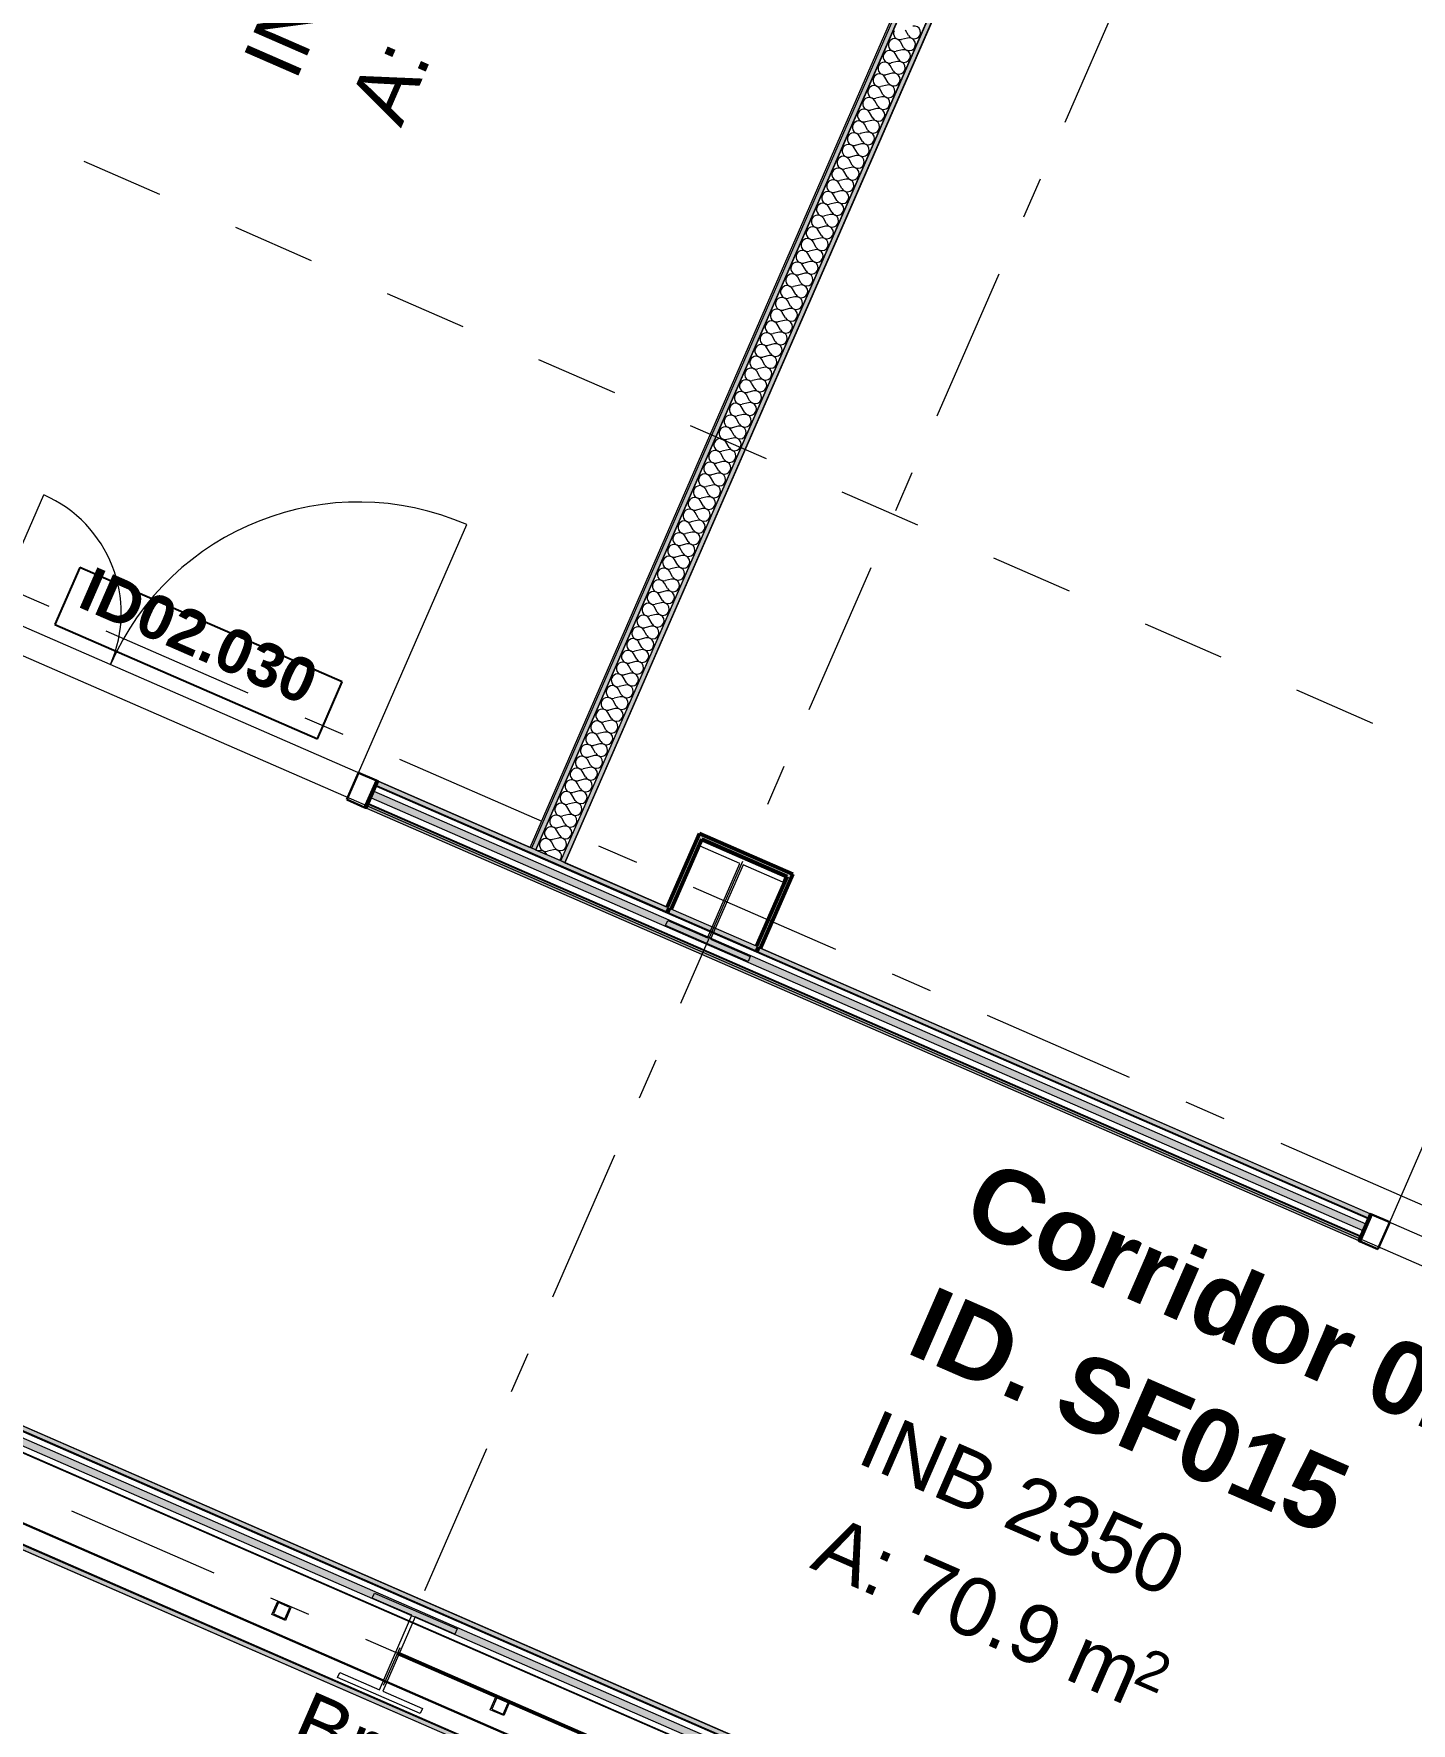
# Model space of a CAD drawing. Header units: millimetres. Extents: x -50172 to 68897, y -80883 to 956680.
# Drawn here: x 4220 to 8920, y -39294 to -33527 of the extents above; entities that cross this region are included whole.
import ezdxf
from ezdxf.enums import TextEntityAlignment as Align

# ---------------------------------------------------------------- set-up
doc = ezdxf.new("R2010")
doc.units = ezdxf.units.MM
doc.header["$MEASUREMENT"] = 0
doc.linetypes.add('Dashed', pattern=[564.444447, 282.222223, -282.222223])
doc.linetypes.add('Double Dashed', pattern=[1093.611073, 529.166651, -211.666656, 141.111112, -211.666656])
for name, color, linetype in [('A-25-M_Wall_Int', 7, 'Continuous'), ('A-95-MC_Marker_Section_P2.Marker', 7, 'Continuous'), ('COLUMN.IFC Import', 7, 'Continuous'), ('New_A-05-M_Gross_Int_Circulation', 7, 'Continuous'), ('New_A-15-MG_Structural_Grid_Phase_2', 7, 'Continuous'), ('New_A-25-M_Wall_Int', 7, 'Continuous'), ('New_A-35-M_FFE-Zone', 7, 'Continuous'), ('New_ArchiCAD Door Markers', 7, 'Continuous'), ('New_ArchiCAD Doors', 7, 'Continuous')]:
    doc.layers.add(name, color=color, linetype=linetype)
for name, color, linetype, lineweight, true_color in [('A-25-M_Wall_Int_Pen_No__107', 7, 'Continuous', 15, 0xa6a6a6), ('A-25-M_Wall_Int_Pen_No__27', 7, 'Continuous', 50, 0x2a2a2a), ('New_A-05-M_Gross_Int_Circulation_Pen_No__74', 7, 'Continuous', 20, 0x606060), ('New_A-15-MG_Structural_Grid_Phase_2_Pen_No__222', 7, 'Continuous', 13, 0x65af33), ('New_A-25-M_Wall_Int_Pen_No__107', 7, 'Continuous', 15, 0xa6a6a6), ('New_A-35-M_FFE-Zone_Pen_No__74', 7, 'Continuous', 20, 0x606060), ('New_ArchiCAD Doors_Pen_No__43', 7, 'Continuous', 30, 0x444444), ('New_ArchiCAD Doors_Pen_No__63', 7, 'Continuous', 20, 0x606060)]:
    doc.layers.add(name, color=color, linetype=linetype, lineweight=lineweight, true_color=true_color)
for name, color, linetype, lineweight in [('A-95-MC_Marker_Section_P2.Marker_Pen_No__1', 7, 'Continuous', 13), ('COLUMN.IFC Import_Pen_No__2', 8, 'Continuous', 15), ('New_A-25-M_Wall_Int_Pen_No__1', 7, 'Continuous', 13), ('New_A-95-P_Drawing_Pen_No__156', 5, 'Continuous', 50), ('New_A-95-P_Text_1_50_GA_Pen_No__1', 7, 'Continuous', 13), ('New_ArchiCAD Door Markers_Pen_No__1', 7, 'Continuous', 13), ('New_ArchiCAD Door Markers_Pen_No__5', 7, 'Continuous', 25), ('New_ArchiCAD Doors_Pen_No__1', 7, 'Continuous', 13), ('New_ArchiCAD Zone Stamps_Pen_No__9', 7, 'Continuous', 13)]:
    doc.layers.add(name, color=color, linetype=linetype, lineweight=lineweight)
doc.styles.add('GENERATED_STYLE_1', font='')
doc.styles.add('GENERATED_STYLE_2', font='')
doc.styles.add('GENERATED_STYLE_3', font='')
doc.styles.add('GENERATED_STYLE_4', font='')
doc.styles.get('GENERATED_STYLE_1').set_extended_font_data('Swis721 BT', bold=True)
doc.styles.get('GENERATED_STYLE_2').set_extended_font_data('Arial', bold=True)
doc.styles.get('GENERATED_STYLE_3').set_extended_font_data('Arial')
doc.styles.get('GENERATED_STYLE_4').set_extended_font_data('Swis721 BT')
doc.linetypes.add('Double Slash', pattern='A,0,[1,EC-MA-00-02-DR-A-00369 Phase 2 Lecture Theatre Second Floor GA-S2-P171.Shx,S=15.679012,R=0,X=0,Y=0],-1975.555563,0', length=1975.555563)

# ---------------------------------------------------------------- blocks, each defined once
blk = doc.blocks.new('Pooled Computer Lab_INB 2305_9_1', base_point=(6365.2, -45053))
at = {"layer": 'New_A-35-M_FFE-Zone_Pen_No__74', "linetype": 'Continuous'}
for p, q in [((5219.9, -39155.3), (1572.2, -37564.8)), ((5551, -39299.7), (5219.9, -39155.3))]:
    blk.add_line(p, q, dxfattribs=at)
at = {"layer": 'New_ArchiCAD Zone Stamps_Pen_No__9'}
for tag, height, style, p in [('ROOM_NAME', 250, 'GENERATED_STYLE_2', (5192, -43344.9)), ('zoneNameLine2', 250, 'GENERATED_STYLE_2', (5003.5, -43777.1)), ('ROOM_NUMBER', 200, 'GENERATED_STYLE_3', (4815.1, -44197.8)), ('measuredAreaCode', 200, 'GENERATED_STYLE_3', (4658.1, -44557.9)), ('DUMMY_649', 200, 'GENERATED_STYLE_3', (4965.5, -44691.9)), ('DUMMY_650', 200, 'GENERATED_STYLE_3', (5594.6, -44966.3)), ('DUMMY_651', 133.3, 'GENERATED_STYLE_3', (5873.9, -45072.8))]:
    blk.add_attdef(tag, text='', height=height, rotation=336.44041, dxfattribs=dict(at, style=style)).set_placement(p, align=Align.TOP_LEFT)
blk = doc.blocks.new('Corridor 01- Second_INB 2350_10_1', base_point=(8528.9, -39020.1))
at = {"layer": 'New_A-05-M_Gross_Int_Circulation_Pen_No__74', "linetype": 'Continuous'}
for p, q in [((15105.3, -40414), (-6217.1, -31116.4)), ((1633.9, -37168.2), (14142.3, -42622.5))]:
    blk.add_line(p, q, dxfattribs=at)
at = {"layer": 'New_ArchiCAD Zone Stamps_Pen_No__9'}
for tag, height, style, p in [('ROOM_NAME', 250, 'GENERATED_STYLE_2', (7477.6, -37365.2)), ('zoneNameLine2', 250, 'GENERATED_STYLE_2', (7289.2, -37797.4)), ('ROOM_NUMBER', 200, 'GENERATED_STYLE_3', (7100.8, -38218.1)), ('measuredAreaCode', 200, 'GENERATED_STYLE_3', (6943.7, -38578.2)), ('ROOM_HOLES_PRM', 200, 'GENERATED_STYLE_3', (7251.1, -38712.2)), ('DUMMY_649', 200, 'GENERATED_STYLE_3', (7740.5, -38925.6)), ('DUMMY_650', 133.3, 'GENERATED_STYLE_3', (8019.8, -39032.1))]:
    blk.add_attdef(tag, text='', height=height, rotation=336.44041, dxfattribs=dict(at, style=style)).set_placement(p, align=Align.TOP_LEFT)
blk = doc.blocks.new('Research Area_ member of academic staff_INB 2306_11_1', base_point=(5896.8, -30607.2))
at = {"layer": 'New_A-35-M_FFE-Zone_Pen_No__74', "linetype": 'Continuous'}
for p, q in [((5913.2, -36304.7), (10189.3, -26498.4)), ((2081.4, -34633.8), (5913.2, -36304.7))]:
    blk.add_line(p, q, dxfattribs=at)
at = {"layer": 'New_ArchiCAD Zone Stamps_Pen_No__9'}
for tag, height, style, p in [('zoneNameLine2', 250, 'GENERATED_STYLE_2', (4497, -33436.6)), ('ROOM_NAME', 250, 'GENERATED_STYLE_2', (4064.8, -33248.1)), ('DUMMY_650', 200, 'GENERATED_STYLE_3', (5636.6, -32973.9)), ('measuredAreaCode', 200, 'GENERATED_STYLE_3', (5289.2, -33770.6)), ('ROOM_NUMBER', 200, 'GENERATED_STYLE_3', (4929.1, -33613.6)), ('DUMMY_651', 133.3, 'GENERATED_STYLE_3', (5758.4, -32679.3)), ('DUMMY_649', 200, 'GENERATED_STYLE_3', (5423.2, -33463.2))]:
    blk.add_attdef(tag, text='', height=height, rotation=66.44041, dxfattribs=dict(at, style=style)).set_placement(p, align=Align.TOP_LEFT)
blk = doc.blocks.new('LiSC Research_INB 2307_16_1', base_point=(11980.1, -31648))
at = {"layer": 'New_A-35-M_FFE-Zone_Pen_No__74', "linetype": 'Continuous'}
for p, q in [((10305.5, -26557.2), (6032.4, -36356.7)), ((6381.3, -36508.8), (6491.3, -36256.5)), ((6491.3, -36256.5), (6810.1, -36395.5)), ((6032.4, -36356.7), (6381.3, -36508.8)), ((6810.1, -36395.5), (6700, -36647.9)), ((6700, -36647.9), (10290.6, -38213.6))]:
    blk.add_line(p, q, dxfattribs=at)
at = {"layer": 'New_ArchiCAD Zone Stamps_Pen_No__9'}
for tag, height, style, p in [('ROOM_NAME', 250, 'GENERATED_STYLE_2', (9818.8, -30761.7)), ('zoneNameLine2', 250, 'GENERATED_STYLE_2', (9630.4, -31193.8)), ('ROOM_NUMBER', 200, 'GENERATED_STYLE_3', (9441.9, -31614.5)), ('measuredAreaCode', 200, 'GENERATED_STYLE_3', (9284.9, -31974.6)), ('DUMMY_649', 200, 'GENERATED_STYLE_3', (9592.3, -32108.7)), ('DUMMY_650', 200, 'GENERATED_STYLE_3', (10081.6, -32322.1)), ('DUMMY_651', 133.3, 'GENERATED_STYLE_3', (10360.9, -32428.6))]:
    blk.add_attdef(tag, text='', height=height, rotation=336.44041, dxfattribs=dict(at, style=style)).set_placement(p, align=Align.TOP_LEFT)
blk = doc.blocks.new('*X279')
at = {"layer": 'New_A-25-M_Wall_Int_Pen_No__107', "linetype": 'Continuous'}
blk.add_hatch(color=256, dxfattribs=at).paths.add_polyline_path([(5380.4, -36112.8), (5370.4, -36135.8), (8755.3, -37611.8), (8765.3, -37588.9)])
blk = doc.blocks.new('Double Door Asymmetric 19_4')
at = {"layer": 'New_ArchiCAD Doors_Pen_No__1', "linetype": 'Continuous'}
for p, q in [((-755, 0), (-755, -15)), ((755, 0), (755, -15)), ((-755, -15), (-755, -18)), ((-755, -18), (-755, -37)), ((-755, -37), (-755, -62)), ((755, -15), (755, -18)), ((755, -18), (755, -37)), ((755, -37), (755, -62)), ((-755, -62), (-755, -82)), ((-755, -82), (-755, -85)), ((-755, -85), (-755, -100)), ((755, -62), (755, -82)), ((755, -82), (755, -85)), ((755, -85), (755, -100))]:
    blk.add_line(p, q, dxfattribs=at)
at = {"layer": 'New_ArchiCAD Doors_Pen_No__43', "linetype": 'Continuous'}
for p, q in [((-748, 0), (-755, 0)), ((-755, 0), (-755, -100)), ((-682, 0), (-748, 0)), ((-748, 0), (-748, -100)), ((-682, -100), (-682, 0)), ((748, 0), (682, 0)), ((682, 0), (682, -100)), ((748, 0), (755, 0)), ((748, -100), (748, 0)), ((755, 0), (755, -100)), ((-748, -100), (-755, -100)), ((-748, -100), (-682, -100)), ((682, -100), (748, -100)), ((748, -100), (755, -100))]:
    blk.add_line(p, q, dxfattribs=at)
at = {"layer": 'New_ArchiCAD Doors_Pen_No__63', "linetype": 'Continuous'}
for p, q in [((682, 0), (682, 924)), ((-682, 0), (-682, 440))]:
    blk.add_line(p, q, dxfattribs=at)
for centre, radius, start, end in [((682, 0), 924, 90, 180), ((-682, 0), 440, 0, 90)]:
    blk.add_arc(centre, radius, start, end, dxfattribs=at)
blk = doc.blocks.new('Door Stamp 17_18')
at = {"layer": 'New_ArchiCAD Door Markers_Pen_No__5', "linetype": 'Continuous'}
for p, q in [((506.5, 261.8), (-470.6, 261.8)), ((-470.6, 261.8), (-470.6, 50)), ((506.5, 50), (506.5, 261.8)), ((-470.6, 50), (506.5, 50)), ((-470.6, 50), (506.5, 50))]:
    blk.add_line(p, q, dxfattribs=at)
at = {"layer": 'New_ArchiCAD Door Markers_Pen_No__1', "style": 'GENERATED_STYLE_1'}
blk.add_attdef('AC_WIDO_ID', text='', height=150, dxfattribs=at).set_placement((-411.8, 94.2), align=Align.BOTTOM_LEFT)
blk = doc.blocks.new('Wall_36_1', base_point=(-6271.7, -30991.6))
at = {"layer": 'A-25-M_Wall_Int_Pen_No__107', "linetype": 'Continuous'}
for points in [[(6395, -36514.9), (6381.3, -36508.9), (6375.3, -36522.7), (6389, -36528.7)], [(6700, -36647.9), (6686.3, -36641.9), (6680.3, -36655.7), (6694, -36661.7)]]:
    blk.add_hatch(color=256, dxfattribs=at).paths.add_polyline_path(points)
at = {"layer": 'New_A-25-M_Wall_Int_Pen_No__107', "linetype": 'Continuous', "lineweight": 0, "true_color": 0x535353}
for points in [[(5389.1, -36092.7), (5387.9, -36095.4), (8772.9, -37571.4), (8774.1, -37568.7)], [(5362.4, -36154.1), (5361.2, -36156.8), (8746.1, -37632.9), (8747.3, -37630.1)]]:
    blk.add_hatch(color=251, dxfattribs=at).paths.add_polyline_path(points)
at = {"layer": 'New_A-25-M_Wall_Int_Pen_No__107', "linetype": 'Continuous'}
for points in [[(5395.1, -36078.9), (5389.1, -36092.7), (6375.3, -36522.7), (6381.3, -36508.9)], [(5355.2, -36170.6), (8740.1, -37646.6), (8746.1, -37632.9), (5361.2, -36156.8)], [(6686.3, -36641.9), (6395, -36514.9), (6389, -36528.7), (6680.3, -36655.7)], [(6700, -36647.9), (6694, -36661.7), (8774.1, -37568.7), (8780.1, -37554.9)]]:
    blk.add_hatch(color=256, dxfattribs=at).paths.add_polyline_path(points)
at = {"layer": 'New_A-25-M_Wall_Int_Pen_No__1', "linetype": 'Continuous'}
for p, q in [((5387.9, -36095.4), (5380.4, -36112.8)), ((5389.1, -36092.7), (5387.9, -36095.4)), ((5387.9, -36095.4), (8772.9, -37571.4)), ((5395.1, -36078.9), (5389.1, -36092.7)), ((5389.1, -36092.7), (6375.3, -36522.7)), ((5361.2, -36156.8), (5355.2, -36170.6)), ((5362.4, -36154.1), (5361.2, -36156.8)), ((5361.2, -36156.8), (8746.1, -37632.9)), ((5370.4, -36135.8), (5362.4, -36154.1)), ((5362.4, -36154.1), (8747.3, -37630.1)), ((5380.4, -36112.8), (5370.4, -36135.8)), ((5370.4, -36135.8), (8755.3, -37611.8)), ((5380.4, -36112.8), (8765.3, -37588.9)), ((6375.3, -36522.7), (6389, -36528.7)), ((6389, -36528.7), (6680.3, -36655.7)), ((6680.3, -36655.7), (6694, -36661.7)), ((6694, -36661.7), (8774.1, -37568.7)), ((8765.3, -37588.9), (8755.3, -37611.8)), ((8772.9, -37571.4), (8765.3, -37588.9)), ((8774.1, -37568.7), (8772.9, -37571.4)), ((8780.1, -37554.9), (8774.1, -37568.7)), ((8746.1, -37632.9), (8740.1, -37646.6)), ((8747.3, -37630.1), (8746.1, -37632.9)), ((8755.3, -37611.8), (8747.3, -37630.1))]:
    blk.add_line(p, q, dxfattribs=at)
at = {"layer": 'New_A-25-M_Wall_Int_Pen_No__1', "linetype": 'Continuous', "flags": 128}
for points in [[(6381.3, -36508.9), (5395.1, -36078.9)], [(5355.2, -36170.6), (8740.1, -37646.6)], [(6686.3, -36641.9), (6395, -36514.9)], [(8780.1, -37554.9), (6700, -36647.9)]]:
    blk.add_lwpolyline(points, dxfattribs=at)
at = {"layer": 'New_A-25-M_Wall_Int', "color": 250, "lineweight": 50, "true_color": 0x2a2a2a}
blk.add_blockref('*X279', (0, 0), dxfattribs=at)
at = {"layer": 'New_ArchiCAD Door Markers'}
ref = blk.add_blockref('Door Stamp 17_18', (4703.1, -35777.1), dxfattribs=dict(at, rotation=336.4404115839982))
ref.add_attrib('AC_WIDO_ID', 'ID02.030', dxfattribs={"layer": 'New_ArchiCAD Door Markers_Pen_No__1', "color": 7, "height": 150, "rotation": 336.44041, "style": 'GENERATED_STYLE_1'}).set_placement((4345.6, -35521.9), align=Align.BOTTOM_LEFT)
at = {"layer": 'New_ArchiCAD Doors', "color": 251, "linetype": 'Continuous', "lineweight": 20, "true_color": 0x606060, "zscale": 1000, "rotation": 336.4404115839982}
for p in [(4703.1, -35777.1), (9472.2, -37856.7)]:
    blk.add_blockref('Double Door Asymmetric 19_4', p, dxfattribs=at)
blk = doc.blocks.new('*X290')
at = {"layer": 'New_A-25-M_Wall_Int_Pen_No__107', "linetype": 'Continuous'}
for p, q in [((7187.8, -33573.8), (7177, -33554.8)), ((7201.8, -33541.7), (7180.5, -33546.7)), ((7205.3, -33533.7), (7194.5, -33514.6)), ((7170.3, -33614), (7159.5, -33594.9)), ((7184.3, -33581.8), (7163, -33586.9)), ((7135.3, -33694.3), (7124.4, -33675.2)), ((7149.3, -33662.2), (7127.9, -33667.2)), ((7152.8, -33654.1), (7142, -33635.1)), ((7166.8, -33622), (7145.5, -33627)), ((7117.7, -33734.4), (7106.9, -33715.4)), ((7131.8, -33702.3), (7110.4, -33707.4)), ((7096.7, -33782.6), (7075.4, -33787.7)), ((7100.2, -33774.6), (7089.4, -33755.6)), ((7114.2, -33742.5), (7092.9, -33747.5)), ((7065.2, -33854.9), (7054.4, -33835.9)), ((7079.2, -33822.8), (7057.9, -33827.8)), ((7082.7, -33814.8), (7071.9, -33795.7)), ((7044.2, -33903.1), (7022.9, -33908.1)), ((7047.7, -33895.1), (7036.9, -33876)), ((7061.7, -33862.9), (7040.4, -33868)), ((7012.7, -33975.4), (7001.9, -33956.3)), ((7026.7, -33943.3), (7005.4, -33948.3)), ((7030.2, -33935.2), (7019.4, -33916.2)), ((6995.2, -34015.5), (6984.4, -33996.5)), ((7009.2, -33983.4), (6987.9, -33988.5)), ((6960.1, -34095.9), (6949.3, -34076.8)), ((6974.2, -34063.7), (6952.8, -34068.8)), ((6977.7, -34055.7), (6966.8, -34036.7)), ((6991.7, -34023.6), (6970.4, -34028.6)), ((6942.6, -34136), (6931.8, -34117)), ((6956.6, -34103.9), (6935.3, -34108.9)), ((6921.6, -34184.2), (6900.3, -34189.3)), ((6925.1, -34176.2), (6914.3, -34157.1)), ((6939.1, -34144.1), (6917.8, -34149.1)), ((6890.1, -34256.5), (6879.3, -34237.4)), ((6904.1, -34224.4), (6882.8, -34229.4)), ((6907.6, -34216.3), (6896.8, -34197.3)), ((6869.1, -34304.7), (6847.8, -34309.7)), ((6872.6, -34296.7), (6861.8, -34277.6)), ((6886.6, -34264.5), (6865.3, -34269.6)), ((6837.6, -34377), (6826.8, -34357.9)), ((6851.6, -34344.8), (6830.3, -34349.9)), ((6855.1, -34336.8), (6844.3, -34317.8)), ((6816.6, -34425.2), (6795.2, -34430.2)), ((6820.1, -34417.1), (6809.3, -34398.1)), ((6834.1, -34385), (6812.8, -34390)), ((6785, -34497.4), (6774.2, -34478.4)), ((6799, -34465.3), (6777.7, -34470.4)), ((6802.6, -34457.3), (6791.7, -34438.2)), ((6767.5, -34537.6), (6756.7, -34518.5)), ((6781.5, -34505.5), (6760.2, -34510.5)), ((6732.5, -34617.9), (6721.7, -34598.9)), ((6746.5, -34585.8), (6725.2, -34590.8)), ((6750, -34577.8), (6739.2, -34558.7)), ((6764, -34545.6), (6742.7, -34550.7)), ((6715, -34658.1), (6704.2, -34639)), ((6729, -34625.9), (6707.7, -34631)), ((6694, -34706.3), (6672.7, -34711.3)), ((6697.5, -34698.2), (6686.7, -34679.2)), ((6711.5, -34666.1), (6690.2, -34671.1)), ((6662.5, -34778.5), (6651.7, -34759.5)), ((6676.5, -34746.4), (6655.2, -34751.5)), ((6680, -34738.4), (6669.2, -34719.3)), ((6641.5, -34826.7), (6620.1, -34831.8)), ((6645, -34818.7), (6634.1, -34799.7)), ((6659, -34786.6), (6637.6, -34791.6)), ((6609.9, -34899), (6599.1, -34880)), ((6623.9, -34866.9), (6602.6, -34871.9)), ((6627.4, -34858.9), (6616.6, -34839.8)), ((6592.4, -34939.2), (6581.6, -34920.1)), ((6606.4, -34907.1), (6585.1, -34912.1)), ((6557.4, -35019.5), (6546.6, -35000.4)), ((6571.4, -34987.4), (6550.1, -34992.4)), ((6574.9, -34979.3), (6564.1, -34960.3)), ((6588.9, -34947.2), (6567.6, -34952.3)), ((6539.9, -35059.7), (6529.1, -35040.6)), ((6553.9, -35027.5), (6532.6, -35032.6)), ((6518.9, -35107.8), (6497.6, -35112.9)), ((6522.4, -35099.8), (6511.6, -35080.8)), ((6536.4, -35067.7), (6515.1, -35072.7)), ((6487.4, -35180.1), (6476.5, -35161.1)), ((6501.4, -35148), (6480, -35153)), ((6504.9, -35140), (6494.1, -35120.9)), ((6466.3, -35228.3), (6445, -35233.4)), ((6469.8, -35220.3), (6459, -35201.2)), ((6483.9, -35188.2), (6462.5, -35193.2)), ((6434.8, -35300.6), (6424, -35281.5)), ((6448.8, -35268.5), (6427.5, -35273.5)), ((6452.3, -35260.4), (6441.5, -35241.4)), ((6413.8, -35348.8), (6392.5, -35353.8)), ((6417.3, -35340.8), (6406.5, -35321.7)), ((6431.3, -35308.6), (6410, -35313.7)), ((6382.3, -35421.1), (6371.5, -35402)), ((6396.3, -35388.9), (6375, -35394)), ((6399.8, -35380.9), (6389, -35361.9)), ((6364.8, -35461.2), (6354, -35442.2)), ((6378.8, -35429.1), (6357.5, -35434.1)), ((6329.8, -35541.5), (6319, -35522.5)), ((6343.8, -35509.4), (6322.5, -35514.5)), ((6347.3, -35501.4), (6336.5, -35482.3)), ((6361.3, -35469.3), (6340, -35474.3)), ((6312.2, -35581.7), (6301.4, -35562.7)), ((6326.3, -35549.6), (6304.9, -35554.6)), ((6291.2, -35629.9), (6269.9, -35634.9)), ((6294.7, -35621.9), (6283.9, -35602.8)), ((6308.7, -35589.7), (6287.4, -35594.8)), ((6259.7, -35702.2), (6248.9, -35683.1)), ((6273.7, -35670), (6252.4, -35675.1)), ((6277.2, -35662), (6266.4, -35643)), ((6238.7, -35750.4), (6217.4, -35755.4)), ((6242.2, -35742.3), (6231.4, -35723.3)), ((6256.2, -35710.2), (6234.9, -35715.2)), ((6207.2, -35822.6), (6196.4, -35803.6)), ((6221.2, -35790.5), (6199.9, -35795.6)), ((6224.7, -35782.5), (6213.9, -35763.4)), ((6189.7, -35862.8), (6178.9, -35843.8)), ((6203.7, -35830.7), (6182.4, -35835.7)), ((6154.7, -35943.1), (6143.8, -35924.1)), ((6168.7, -35911), (6147.3, -35916)), ((6172.2, -35903), (6161.4, -35883.9)), ((6186.2, -35870.8), (6164.9, -35875.9)), ((6137.1, -35983.3), (6126.3, -35964.2)), ((6151.2, -35951.2), (6129.8, -35956.2)), ((6116.1, -36031.5), (6094.8, -36036.5)), ((6119.6, -36023.4), (6108.8, -36004.4)), ((6133.6, -35991.3), (6112.3, -35996.4)), ((6084.6, -36103.8), (6073.8, -36084.7)), ((6098.6, -36071.6), (6077.3, -36076.7)), ((6102.1, -36063.6), (6091.3, -36044.5)), ((6063.6, -36151.9), (6042.3, -36157)), ((6067.1, -36143.9), (6056.3, -36124.9)), ((6081.1, -36111.8), (6059.8, -36116.8)), ((6032.1, -36224.2), (6021.3, -36205.2)), ((6046.1, -36192.1), (6024.8, -36197.1)), ((6049.6, -36184.1), (6038.8, -36165)), ((6011.1, -36272.4), (5989.7, -36277.5)), ((6014.6, -36264.4), (6003.8, -36245.3)), ((6028.6, -36232.3), (6007.3, -36237.3)), ((5971.2, -36329.9), (5968.7, -36325.6)), ((5993.6, -36312.6), (5972.2, -36317.6)), ((5997.1, -36304.5), (5986.2, -36285.5))]:
    blk.add_line(p, q, dxfattribs=at)
for centre, start, end in [((7224.4, -33522.8), 209.57051, 103.31031), ((7157.9, -33565.6), 156.44041, 283.31031), ((7157.9, -33565.6), 29.57051, 156.44041), ((7175.4, -33525.4), 156.44041, 283.31031), ((7206.8, -33563), 209.57051, 103.31031), ((7140.4, -33605.7), 156.44041, 283.31031), ((7140.4, -33605.7), 29.57051, 156.44041), ((7189.3, -33603.2), 209.57051, 103.31031), ((7105.4, -33686), 156.44041, 283.31031), ((7105.4, -33686), 29.57051, 156.44041), ((7122.9, -33645.9), 156.44041, 283.31031), ((7122.9, -33645.9), 29.57051, 156.44041), ((7154.3, -33683.5), 209.57051, 103.31031), ((7171.8, -33643.3), 209.57051, 103.31031), ((7087.9, -33726.2), 156.44041, 283.31031), ((7087.9, -33726.2), 29.57051, 156.44041), ((7136.8, -33723.6), 209.57051, 103.31031), ((7052.9, -33806.5), 29.57051, 156.44041), ((7070.4, -33766.4), 156.44041, 283.31031), ((7070.4, -33766.4), 29.57051, 156.44041), ((7101.8, -33803.9), 209.57051, 103.31031), ((7119.3, -33763.8), 209.57051, 103.31031), ((7035.4, -33846.7), 156.44041, 283.31031), ((7035.4, -33846.7), 29.57051, 156.44041), ((7052.9, -33806.5), 156.44041, 283.31031), ((7084.3, -33844.1), 209.57051, 103.31031), ((7000.3, -33927), 29.57051, 156.44041), ((7017.8, -33886.8), 156.44041, 283.31031), ((7017.8, -33886.8), 29.57051, 156.44041), ((7049.2, -33924.4), 209.57051, 103.31031), ((7066.8, -33884.3), 209.57051, 103.31031), ((6982.8, -33967.1), 156.44041, 283.31031), ((6982.8, -33967.1), 29.57051, 156.44041), ((7000.3, -33927), 156.44041, 283.31031), ((7031.7, -33964.6), 209.57051, 103.31031), ((6965.3, -34007.3), 156.44041, 283.31031), ((6965.3, -34007.3), 29.57051, 156.44041), ((6996.7, -34044.9), 209.57051, 103.31031), ((7014.2, -34004.7), 209.57051, 103.31031), ((6930.3, -34087.6), 156.44041, 283.31031), ((6930.3, -34087.6), 29.57051, 156.44041), ((6947.8, -34047.5), 156.44041, 283.31031), ((6947.8, -34047.5), 29.57051, 156.44041), ((6979.2, -34085.1), 209.57051, 103.31031), ((6912.8, -34127.8), 156.44041, 283.31031), ((6912.8, -34127.8), 29.57051, 156.44041), ((6961.7, -34125.2), 209.57051, 103.31031), ((6877.8, -34208.1), 29.57051, 156.44041), ((6895.3, -34167.9), 156.44041, 283.31031), ((6895.3, -34167.9), 29.57051, 156.44041), ((6926.7, -34205.5), 209.57051, 103.31031), ((6944.2, -34165.4), 209.57051, 103.31031), ((6860.2, -34248.3), 156.44041, 283.31031), ((6860.2, -34248.3), 29.57051, 156.44041), ((6877.8, -34208.1), 156.44041, 283.31031), ((6909.2, -34245.7), 209.57051, 103.31031), ((6825.2, -34328.6), 29.57051, 156.44041), ((6842.7, -34288.4), 156.44041, 283.31031), ((6842.7, -34288.4), 29.57051, 156.44041), ((6874.1, -34326), 209.57051, 103.31031), ((6891.6, -34285.8), 209.57051, 103.31031), ((6807.7, -34368.7), 156.44041, 283.31031), ((6807.7, -34368.7), 29.57051, 156.44041), ((6825.2, -34328.6), 156.44041, 283.31031), ((6856.6, -34366.2), 209.57051, 103.31031), ((6790.2, -34408.9), 156.44041, 283.31031), ((6790.2, -34408.9), 29.57051, 156.44041), ((6821.6, -34446.5), 209.57051, 103.31031), ((6839.1, -34406.3), 209.57051, 103.31031), ((6755.2, -34489.2), 156.44041, 283.31031), ((6755.2, -34489.2), 29.57051, 156.44041), ((6772.7, -34449), 156.44041, 283.31031), ((6772.7, -34449), 29.57051, 156.44041), ((6804.1, -34486.6), 209.57051, 103.31031), ((6737.7, -34529.4), 156.44041, 283.31031), ((6737.7, -34529.4), 29.57051, 156.44041), ((6786.6, -34526.8), 209.57051, 103.31031), ((6702.6, -34609.7), 29.57051, 156.44041), ((6720.2, -34569.5), 156.44041, 283.31031), ((6720.2, -34569.5), 29.57051, 156.44041), ((6751.6, -34607.1), 209.57051, 103.31031), ((6769.1, -34566.9), 209.57051, 103.31031), ((6685.1, -34649.8), 156.44041, 283.31031), ((6685.1, -34649.8), 29.57051, 156.44041), ((6702.6, -34609.7), 156.44041, 283.31031), ((6734, -34647.3), 209.57051, 103.31031), ((6650.1, -34730.1), 29.57051, 156.44041), ((6667.6, -34690), 156.44041, 283.31031), ((6667.6, -34690), 29.57051, 156.44041), ((6699, -34727.6), 209.57051, 103.31031), ((6716.5, -34687.4), 209.57051, 103.31031), ((6632.6, -34770.3), 156.44041, 283.31031), ((6632.6, -34770.3), 29.57051, 156.44041), ((6650.1, -34730.1), 156.44041, 283.31031), ((6681.5, -34767.7), 209.57051, 103.31031), ((6597.6, -34850.6), 29.57051, 156.44041), ((6615.1, -34810.5), 156.44041, 283.31031), ((6615.1, -34810.5), 29.57051, 156.44041), ((6646.5, -34848.1), 209.57051, 103.31031), ((6664, -34807.9), 209.57051, 103.31031), ((6580.1, -34890.8), 156.44041, 283.31031), ((6580.1, -34890.8), 29.57051, 156.44041), ((6597.6, -34850.6), 156.44041, 283.31031), ((6629, -34888.2), 209.57051, 103.31031), ((6562.6, -34930.9), 156.44041, 283.31031), ((6562.6, -34930.9), 29.57051, 156.44041), ((6611.5, -34928.4), 209.57051, 103.31031), ((6527.5, -35011.3), 156.44041, 283.31031), ((6527.5, -35011.3), 29.57051, 156.44041), ((6545, -34971.1), 156.44041, 283.31031), ((6545, -34971.1), 29.57051, 156.44041), ((6576.5, -35008.7), 209.57051, 103.31031), ((6594, -34968.5), 209.57051, 103.31031), ((6510, -35051.4), 156.44041, 283.31031), ((6510, -35051.4), 29.57051, 156.44041), ((6558.9, -35048.8), 209.57051, 103.31031), ((6475, -35131.7), 29.57051, 156.44041), ((6492.5, -35091.6), 156.44041, 283.31031), ((6492.5, -35091.6), 29.57051, 156.44041), ((6523.9, -35129.2), 209.57051, 103.31031), ((6541.4, -35089), 209.57051, 103.31031), ((6457.5, -35171.9), 156.44041, 283.31031), ((6457.5, -35171.9), 29.57051, 156.44041), ((6475, -35131.7), 156.44041, 283.31031), ((6506.4, -35169.3), 209.57051, 103.31031), ((6422.5, -35252.2), 29.57051, 156.44041), ((6440, -35212), 156.44041, 283.31031), ((6440, -35212), 29.57051, 156.44041), ((6471.4, -35249.6), 209.57051, 103.31031), ((6488.9, -35209.5), 209.57051, 103.31031), ((6405, -35292.4), 156.44041, 283.31031), ((6405, -35292.4), 29.57051, 156.44041), ((6422.5, -35252.2), 156.44041, 283.31031), ((6453.9, -35289.8), 209.57051, 103.31031), ((6387.5, -35332.5), 156.44041, 283.31031), ((6387.5, -35332.5), 29.57051, 156.44041), ((6418.9, -35370.1), 209.57051, 103.31031), ((6436.4, -35329.9), 209.57051, 103.31031), ((6352.4, -35412.8), 156.44041, 283.31031), ((6352.4, -35412.8), 29.57051, 156.44041), ((6369.9, -35372.7), 156.44041, 283.31031), ((6369.9, -35372.7), 29.57051, 156.44041), ((6401.3, -35410.3), 209.57051, 103.31031), ((6334.9, -35453), 156.44041, 283.31031), ((6334.9, -35453), 29.57051, 156.44041), ((6383.8, -35450.4), 209.57051, 103.31031), ((6299.9, -35533.3), 29.57051, 156.44041), ((6317.4, -35493.1), 156.44041, 283.31031), ((6317.4, -35493.1), 29.57051, 156.44041), ((6348.8, -35530.7), 209.57051, 103.31031), ((6366.3, -35490.6), 209.57051, 103.31031), ((6282.4, -35573.5), 156.44041, 283.31031), ((6282.4, -35573.5), 29.57051, 156.44041), ((6299.9, -35533.3), 156.44041, 283.31031), ((6331.3, -35570.9), 209.57051, 103.31031), ((6247.4, -35653.8), 29.57051, 156.44041), ((6264.9, -35613.6), 156.44041, 283.31031), ((6264.9, -35613.6), 29.57051, 156.44041), ((6296.3, -35651.2), 209.57051, 103.31031), ((6313.8, -35611), 209.57051, 103.31031), ((6229.9, -35693.9), 156.44041, 283.31031), ((6229.9, -35693.9), 29.57051, 156.44041), ((6247.4, -35653.8), 156.44041, 283.31031), ((6278.8, -35691.4), 209.57051, 103.31031), ((6194.8, -35774.2), 29.57051, 156.44041), ((6212.3, -35734.1), 156.44041, 283.31031), ((6212.3, -35734.1), 29.57051, 156.44041), ((6243.7, -35771.7), 209.57051, 103.31031), ((6261.3, -35731.5), 209.57051, 103.31031), ((6177.3, -35814.4), 156.44041, 283.31031), ((6177.3, -35814.4), 29.57051, 156.44041), ((6194.8, -35774.2), 156.44041, 283.31031), ((6226.2, -35811.8), 209.57051, 103.31031), ((6159.8, -35854.6), 156.44041, 283.31031), ((6159.8, -35854.6), 29.57051, 156.44041), ((6208.7, -35852), 209.57051, 103.31031), ((6124.8, -35934.9), 156.44041, 283.31031), ((6124.8, -35934.9), 29.57051, 156.44041), ((6142.3, -35894.7), 156.44041, 283.31031), ((6142.3, -35894.7), 29.57051, 156.44041), ((6173.7, -35932.3), 209.57051, 103.31031), ((6191.2, -35892.2), 209.57051, 103.31031), ((6107.3, -35975), 156.44041, 283.31031), ((6107.3, -35975), 29.57051, 156.44041), ((6156.2, -35972.5), 209.57051, 103.31031), ((6072.3, -36055.4), 29.57051, 156.44041), ((6089.8, -36015.2), 156.44041, 283.31031), ((6089.8, -36015.2), 29.57051, 156.44041), ((6121.2, -36052.8), 209.57051, 103.31031), ((6138.7, -36012.6), 209.57051, 103.31031), ((6054.7, -36095.5), 156.44041, 283.31031), ((6054.7, -36095.5), 29.57051, 156.44041), ((6072.3, -36055.4), 156.44041, 283.31031), ((6103.7, -36092.9), 209.57051, 103.31031), ((6019.7, -36175.8), 29.57051, 156.44041), ((6037.2, -36135.7), 156.44041, 283.31031), ((6037.2, -36135.7), 29.57051, 156.44041), ((6068.6, -36173.3), 209.57051, 103.31031), ((6086.2, -36133.1), 209.57051, 103.31031), ((6002.2, -36216), 156.44041, 283.31031), ((6002.2, -36216), 29.57051, 156.44041), ((6019.7, -36175.8), 156.44041, 283.31031), ((6051.1, -36213.4), 209.57051, 103.31031), ((5984.7, -36256.1), 156.44041, 283.31031), ((5984.7, -36256.1), 29.57051, 156.44041), ((6016.1, -36293.7), 209.57051, 103.31031), ((6033.6, -36253.6), 209.57051, 103.31031), ((5949.7, -36336.5), 29.57051, 114.79389), ((5967.2, -36296.3), 156.44041, 283.31031), ((5967.2, -36296.3), 29.57051, 156.44041), ((5998.6, -36333.9), 316.83948, 103.31031)]:
    blk.add_arc(centre, 21.9, start, end, dxfattribs=at)
blk = doc.blocks.new('Wall_38_1', base_point=(6032.4, -36356.7))
at = {"layer": 'New_A-25-M_Wall_Int_Pen_No__107', "linetype": 'Continuous'}
for points in [[(5932.5, -36313.1), (10208.5, -26506.8), (10194.8, -26500.8), (5918.7, -36307.1)], [(6032.4, -36356.7), (10308.4, -26550.4), (10294.7, -26544.4), (6018.7, -36350.7)]]:
    blk.add_hatch(color=256, dxfattribs=at).paths.add_polyline_path(points)
at = {"layer": 'New_A-25-M_Wall_Int_Pen_No__107', "linetype": 'Continuous', "lineweight": 0, "true_color": 0x535353}
for points in [[(5933.4, -36313.5), (10209.4, -26507.2), (10208.5, -26506.8), (5932.5, -36313.1)], [(6018.7, -36350.7), (10294.7, -26544.4), (10293.8, -26544), (6017.7, -36350.3)]]:
    blk.add_hatch(color=251, dxfattribs=at).paths.add_polyline_path(points)
at = {"layer": 'New_A-25-M_Wall_Int_Pen_No__1', "linetype": 'Continuous'}
for p, q in [((5932.5, -36313.1), (10208.5, -26506.8)), ((5933.4, -36313.5), (10209.4, -26507.2)), ((6017.7, -36350.3), (10293.8, -26544)), ((6018.7, -36350.7), (10294.7, -26544.4))]:
    blk.add_line(p, q, dxfattribs=at)
at = {"layer": 'New_A-25-M_Wall_Int_Pen_No__1', "linetype": 'Continuous', "flags": 128}
for points in [[(10194.8, -26500.8), (5918.7, -36307.1)], [(6032.4, -36356.7), (10308.4, -26550.4)], [(5932.5, -36313.1), (5918.7, -36307.1)], [(5933.4, -36313.5), (5932.5, -36313.1)], [(6017.7, -36350.3), (5933.4, -36313.5)], [(6018.7, -36350.7), (6017.7, -36350.3)], [(6032.4, -36356.7), (6018.7, -36350.7)]]:
    blk.add_lwpolyline(points, dxfattribs=at)
at = {"layer": 'New_A-25-M_Wall_Int', "color": 250, "lineweight": 50, "true_color": 0x2a2a2a}
blk.add_blockref('*X290', (0, 0), dxfattribs=at)
blk = doc.blocks.new('Wall_94_1', base_point=(1478.7, -37524))
at = {"layer": 'New_A-25-M_Wall_Int_Pen_No__107', "linetype": 'Continuous', "lineweight": 0, "true_color": 0x535353}
for points in [[(13943.3, -42866.4), (1590.6, -37480.1), (1589.4, -37482.8), (13942.1, -42869.2)], [(13916.5, -42927.8), (1563.8, -37541.5), (1562.6, -37544.2), (13915.3, -42930.6)]]:
    blk.add_hatch(color=251, dxfattribs=at).paths.add_polyline_path(points)
at = {"layer": 'New_A-25-M_Wall_Int_Pen_No__107', "linetype": 'Continuous'}
blk.add_hatch(color=256, dxfattribs=at).paths.add_polyline_path([(13915.3, -42930.6), (1562.6, -37544.2), (1556.6, -37558), (13909.3, -42944.3)])
at = {"layer": 'New_A-25-M_Wall_Int_Pen_No__1', "linetype": 'Continuous'}
for p, q in [((13942.1, -42869.2), (1589.4, -37482.8)), ((13915.3, -42930.6), (1562.6, -37544.2)), ((13916.5, -42927.8), (1563.8, -37541.5))]:
    blk.add_line(p, q, dxfattribs=at)
at = {"layer": 'New_A-25-M_Wall_Int_Pen_No__1', "linetype": 'Continuous', "flags": 128}
for points in [[(13943.3, -42866.4), (1590.6, -37480.1)], [(1556.6, -37558), (13909.3, -42944.3)]]:
    blk.add_lwpolyline(points, dxfattribs=at)
blk = doc.blocks.new('*X440')
at = {"layer": 'New_A-25-M_Wall_Int_Pen_No__107', "linetype": 'Continuous'}
blk.add_hatch(color=256, dxfattribs=at).paths.add_polyline_path([(1666.4, -37251.1), (14059.4, -42655.1), (14092.3, -42642.2), (1653.5, -37218.2)])
blk = doc.blocks.new('Wall_140_1', base_point=(1633.9, -37168.2))
at = {"layer": 'New_A-25-M_Wall_Int_Pen_No__107', "linetype": 'Continuous'}
blk.add_hatch(color=256, dxfattribs=at).paths.add_polyline_path([(1641.6, -37187.9), (14122.6, -42630.3), (14142.3, -42622.5), (1633.9, -37168.2)])
at = {"layer": 'New_A-25-M_Wall_Int_Pen_No__107', "linetype": 'Continuous', "lineweight": 0, "true_color": 0x535353}
for points in [[(1643.2, -37191.9), (14118.6, -42631.8), (14122.6, -42630.3), (1641.6, -37187.9)], [(1677.8, -37280.1), (14030.4, -42666.5), (14034.4, -42664.9), (1676.3, -37276.1)]]:
    blk.add_hatch(color=251, dxfattribs=at).paths.add_polyline_path(points)
at = {"layer": 'New_A-25-M_Wall_Int_Pen_No__1', "linetype": 'Continuous'}
for p, q in [((1641.6, -37187.9), (14122.6, -42630.3)), ((1643.2, -37191.9), (14118.6, -42631.8)), ((1653.5, -37218.2), (14092.3, -42642.2)), ((1666.4, -37251.1), (14059.4, -42655.1)), ((1676.3, -37276.1), (14034.4, -42664.9))]:
    blk.add_line(p, q, dxfattribs=at)
at = {"layer": 'New_A-25-M_Wall_Int_Pen_No__1', "linetype": 'Continuous', "flags": 128}
for points in [[(14142.3, -42622.5), (1633.9, -37168.2)], [(1677.8, -37280.1), (14030.4, -42666.5)]]:
    blk.add_lwpolyline(points, dxfattribs=at)
at = {"layer": 'New_A-25-M_Wall_Int', "color": 250, "lineweight": 50, "true_color": 0x2a2a2a}
blk.add_blockref('*X440', (0, 0), dxfattribs=at)
blk = doc.blocks.new('Wall_190_1', base_point=(6395, -36514.9))
at = {"layer": 'A-25-M_Wall_Int_Pen_No__107', "linetype": 'Continuous'}
blk.add_hatch(color=256, dxfattribs=at).paths.add_polyline_path([(6395, -36514.9), (6499.1, -36276.3), (6491.3, -36256.5), (6381.3, -36508.9)])
at = {"layer": 'A-25-M_Wall_Int_Pen_No__27', "linetype": 'Continuous', "flags": 128}
for points in [[(6491.3, -36256.5), (6381.3, -36508.9)], [(6395, -36514.9), (6499.1, -36276.3)]]:
    blk.add_lwpolyline(points, dxfattribs=at)
blk = doc.blocks.new('Wall_191_1', base_point=(6499.1, -36276.3))
at = {"layer": 'A-25-M_Wall_Int_Pen_No__107', "linetype": 'Continuous'}
blk.add_hatch(color=256, dxfattribs=at).paths.add_polyline_path([(6499.1, -36276.3), (6790.3, -36403.3), (6810.1, -36395.5), (6491.3, -36256.5)])
at = {"layer": 'A-25-M_Wall_Int_Pen_No__27', "linetype": 'Continuous', "flags": 128}
for points in [[(6810.1, -36395.5), (6491.3, -36256.5)], [(6499.1, -36276.3), (6790.3, -36403.3)]]:
    blk.add_lwpolyline(points, dxfattribs=at)
blk = doc.blocks.new('Wall_192_1', base_point=(6790.3, -36403.3))
at = {"layer": 'A-25-M_Wall_Int_Pen_No__107', "linetype": 'Continuous'}
blk.add_hatch(color=256, dxfattribs=at).paths.add_polyline_path([(6790.3, -36403.3), (6686.3, -36641.9), (6700, -36647.9), (6810.1, -36395.5)])
at = {"layer": 'A-25-M_Wall_Int_Pen_No__27', "linetype": 'Continuous', "flags": 128}
for points in [[(6790.3, -36403.3), (6686.3, -36641.9)], [(6700, -36647.9), (6810.1, -36395.5)]]:
    blk.add_lwpolyline(points, dxfattribs=at)
blk = doc.blocks.new('Column 73')
at = {"layer": 'COLUMN.IFC Import_Pen_No__2', "linetype": 'Continuous'}
for p, q in [((-153.7, 157.25), (153.7, 157.25)), ((-153.7, 138.55), (-153.7, 157.25)), ((-6, 138.55), (-153.7, 138.55)), ((-6, -138.55), (-6, 138.55)), ((6, 138.55), (6, -138.55)), ((153.7, 138.55), (6, 138.55)), ((153.7, 157.25), (153.7, 138.55)), ((-153.7, -138.55), (-6, -138.55)), ((-153.7, -157.25), (-153.7, -138.55)), ((153.7, -157.25), (-153.7, -157.25)), ((6, -138.55), (153.7, -138.55)), ((153.7, -138.55), (153.7, -157.25))]:
    blk.add_line(p, q, dxfattribs=at)
blk = doc.blocks.new('Discrete Accessory 618')
at = {"layer": 'COLUMN.IFC Import_Pen_No__2', "linetype": 'Continuous'}
for p, q in [((-25, 25), (25, 25)), ((-25, -25), (-25, 25)), ((-21, 21), (-21, -21)), ((21, 21), (-21, 21)), ((21, -21), (21, 21)), ((25, 25), (25, -25)), ((25, -25), (-25, -25)), ((-21, -21), (21, -21))]:
    blk.add_line(p, q, dxfattribs=at)
blk = doc.blocks.new('Discrete Accessory 619')
at = {"layer": 'COLUMN.IFC Import_Pen_No__2', "linetype": 'Continuous'}
for p, q in [((-25, 25), (25, 25)), ((-25, -25), (-25, 25)), ((-21, 21), (-21, -21)), ((21, 21), (-21, 21)), ((21, -21), (21, 21)), ((25, 25), (25, -25)), ((25, -25), (-25, -25)), ((-21, -21), (21, -21))]:
    blk.add_line(p, q, dxfattribs=at)
blk = doc.blocks.new('Standard grid marker_28')
at = {"layer": 'New_A-15-MG_Structural_Grid_Phase_2_Pen_No__222', "linetype": 'Double Dashed'}
blk.add_line((705.1, 0), (53258.1, 0), dxfattribs=at)
at = {"layer": 'New_A-15-MG_Structural_Grid_Phase_2_Pen_No__222', "style": 'GENERATED_STYLE_4'}
for tag, p in [('AC_MarkerText_1_0', (-500, 38.7)), ('AC_MarkerText_1_1', (54463.2, 38.7))]:
    blk.add_attdef(tag, text='', height=350, rotation=180, dxfattribs=at).set_placement(p, align=Align.MIDDLE_CENTER)
blk = doc.blocks.new('Standard grid marker_29')
at = {"layer": 'New_A-15-MG_Structural_Grid_Phase_2_Pen_No__222', "linetype": 'Double Dashed'}
blk.add_line((705.1, 0), (54601, 0), dxfattribs=at)
at = {"layer": 'New_A-15-MG_Structural_Grid_Phase_2_Pen_No__222', "style": 'GENERATED_STYLE_4'}
for tag, p in [('AC_MarkerText_1_0', (-500, 43.4)), ('AC_MarkerText_1_1', (55806.1, 43.4))]:
    blk.add_attdef(tag, text='', height=350, rotation=180, dxfattribs=at).set_placement(p, align=Align.MIDDLE_CENTER)
blk = doc.blocks.new('Standard grid marker_31')
at = {"layer": 'New_A-15-MG_Structural_Grid_Phase_2_Pen_No__222', "linetype": 'Double Dashed'}
blk.add_line((2211.6, 0), (53472.7, 0), dxfattribs=at)
at = {"layer": 'New_A-15-MG_Structural_Grid_Phase_2_Pen_No__222', "style": 'GENERATED_STYLE_4'}
for tag, p in [('AC_MarkerText_1_0', (-500, 1206.2)), ('AC_MarkerText_1_1', (56184.2, 1206.2))]:
    blk.add_attdef(tag, text='', height=350, rotation=270, dxfattribs=at).set_placement(p, align=Align.MIDDLE_CENTER)
blk = doc.blocks.new('Cutting Plane_3_1', base_point=(-25330.5, -21002.6))
at = {"layer": 'A-95-MC_Marker_Section_P2.Marker_Pen_No__1', "linetype": 'Dashed'}
blk.add_line((-25101.3, -21102.5), (22391.9, -41811.9), dxfattribs=at)

msp = doc.modelspace()

# ---------------------------------------------------------------- linework, layer by layer
at = {"layer": 'New_A-95-P_Drawing_Pen_No__156', "linetype": 'Double Slash', "flags": 128}
msp.add_lwpolyline([(5460.7, -39055.1), (11066.8, -41499.6)], dxfattribs=at)

# ---------------------------------------------------------------- block references
at = {"layer": 'A-25-M_Wall_Int', "color": 250, "lineweight": 50, "true_color": 0x2a2a2a}
for name, p in [('Wall_190_1', (6395, -36514.9)), ('Wall_191_1', (6499.1, -36276.3)), ('Wall_192_1', (6790.3, -36403.3))]:
    msp.add_blockref(name, p, dxfattribs=at)
at = {"layer": 'A-95-MC_Marker_Section_P2.Marker'}
msp.add_blockref('Cutting Plane_3_1', (-25330.5, -21002.6), dxfattribs=at)
at = {"layer": 'COLUMN.IFC Import', "linetype": 'Continuous', "zscale": 1000}
for name, p, rotation in [('Column 73', (6579.3, -36488.5), 336.4404115839877), ('Column 73', (5460.2, -39055.1), 336.4404115839877), ('Discrete Accessory 619', (5065.2, -38910.1), 246.4404115839877), ('Discrete Accessory 618', (5810.4, -39235.1), 246.4404115839877)]:
    msp.add_blockref(name, p, dxfattribs=dict(at, rotation=rotation))
at = {"layer": 'New_A-05-M_Gross_Int_Circulation', "linetype": 'Continuous'}
ref = msp.add_blockref('Corridor 01- Second_INB 2350_10_1', (8528.9, -39020.1), dxfattribs=at)
ref.add_attrib('ROOM_NAME', 'Corridor 01- Second', dxfattribs={"layer": 'New_ArchiCAD Zone Stamps_Pen_No__9', "color": 7, "height": 250, "rotation": 336.44041, "style": 'GENERATED_STYLE_2'}).set_placement((7477.6, -37365.2), align=Align.TOP_LEFT)
ref.add_attrib('ROOM_HOLES_PRM', '70.9', dxfattribs={"layer": 'New_ArchiCAD Zone Stamps_Pen_No__9', "color": 7, "height": 200, "rotation": 336.44041, "style": 'GENERATED_STYLE_3'}).set_placement((7251.1, -38712.2), align=Align.TOP_LEFT)
ref.add_attrib('ROOM_NUMBER', 'INB 2350', dxfattribs={"layer": 'New_ArchiCAD Zone Stamps_Pen_No__9', "color": 7, "height": 200, "rotation": 336.44041, "style": 'GENERATED_STYLE_3'}).set_placement((7100.8, -38218.1), align=Align.TOP_LEFT)
ref.add_attrib('zoneNameLine2', 'ID. SF015', dxfattribs={"layer": 'New_ArchiCAD Zone Stamps_Pen_No__9', "color": 7, "height": 250, "rotation": 336.44041, "style": 'GENERATED_STYLE_2'}).set_placement((7289.2, -37797.4), align=Align.TOP_LEFT)
ref.add_attrib('measuredAreaCode', 'A: ', dxfattribs={"layer": 'New_ArchiCAD Zone Stamps_Pen_No__9', "color": 7, "height": 200, "rotation": 336.44041, "style": 'GENERATED_STYLE_3'}).set_placement((6943.7, -38578.2), align=Align.TOP_LEFT)
ref.add_attrib('DUMMY_649', ' m', dxfattribs={"layer": 'New_ArchiCAD Zone Stamps_Pen_No__9', "color": 7, "height": 200, "rotation": 336.44041, "style": 'GENERATED_STYLE_3'}).set_placement((7740.5, -38925.6), align=Align.TOP_LEFT)
ref.add_attrib('DUMMY_650', '2', dxfattribs={"layer": 'New_ArchiCAD Zone Stamps_Pen_No__9', "color": 7, "height": 133.3, "rotation": 336.44041, "style": 'GENERATED_STYLE_3'}).set_placement((8019.8, -39032.1), align=Align.TOP_LEFT)
at = {"layer": 'New_A-15-MG_Structural_Grid_Phase_2', "color": 8, "linetype": 'Continuous', "lineweight": 15, "zscale": 1000}
for name, p, rotation in [('Standard grid marker_31', (-2323.9, -56907.5), 66.44041158399293), ('Standard grid marker_28', (22639.6, -43491.3), 156.4404115839929), ('Standard grid marker_29', (21520.4, -46057.9), 156.4404115839929)]:
    msp.add_blockref(name, p, dxfattribs=dict(at, rotation=rotation))
at = {"layer": 'New_A-25-M_Wall_Int', "color": 250, "lineweight": 50, "true_color": 0x2a2a2a}
for name, p in [('Wall_38_1', (6032.4, -36356.7)), ('Wall_36_1', (-6271.7, -30991.6)), ('Wall_140_1', (1633.9, -37168.2)), ('Wall_94_1', (1478.7, -37524))]:
    msp.add_blockref(name, p, dxfattribs=at)
at = {"layer": 'New_A-35-M_FFE-Zone', "linetype": 'Continuous'}
ref = msp.add_blockref('Research Area_ member of academic staff_INB 2306_11_1', (5896.8, -30607.2), dxfattribs=at)
ref.add_attrib('ROOM_NUMBER', 'INB 2306', dxfattribs={"layer": 'New_ArchiCAD Zone Stamps_Pen_No__9', "color": 7, "height": 200, "rotation": 66.44041, "style": 'GENERATED_STYLE_3'}).set_placement((4929.1, -33613.6), align=Align.TOP_LEFT)
ref.add_attrib('measuredAreaCode', 'A: ', dxfattribs={"layer": 'New_ArchiCAD Zone Stamps_Pen_No__9', "color": 7, "height": 200, "rotation": 66.44041, "style": 'GENERATED_STYLE_3'}).set_placement((5289.2, -33770.6), align=Align.TOP_LEFT)
for name, p in [('LiSC Research_INB 2307_16_1', (11980.1, -31648)), ('Pooled Computer Lab_INB 2305_9_1', (6365.2, -45053))]:
    msp.add_blockref(name, p, dxfattribs=at)

# ---------------------------------------------------------------- texts
at = {"layer": 'New_A-95-P_Text_1_50_GA_Pen_No__1', "linetype": 'Continuous', "insert": (5162.8, -39179.4), "char_height": 200, "attachment_point": 1, "rotation": 336.44041, "style": 'GENERATED_STYLE_4'}
msp.add_mtext('\\A1;{\\fSwis721 BT|b0|i0|c0|p34;Braced bay }', dxfattribs=at)

doc.saveas('drawing.dxf')
